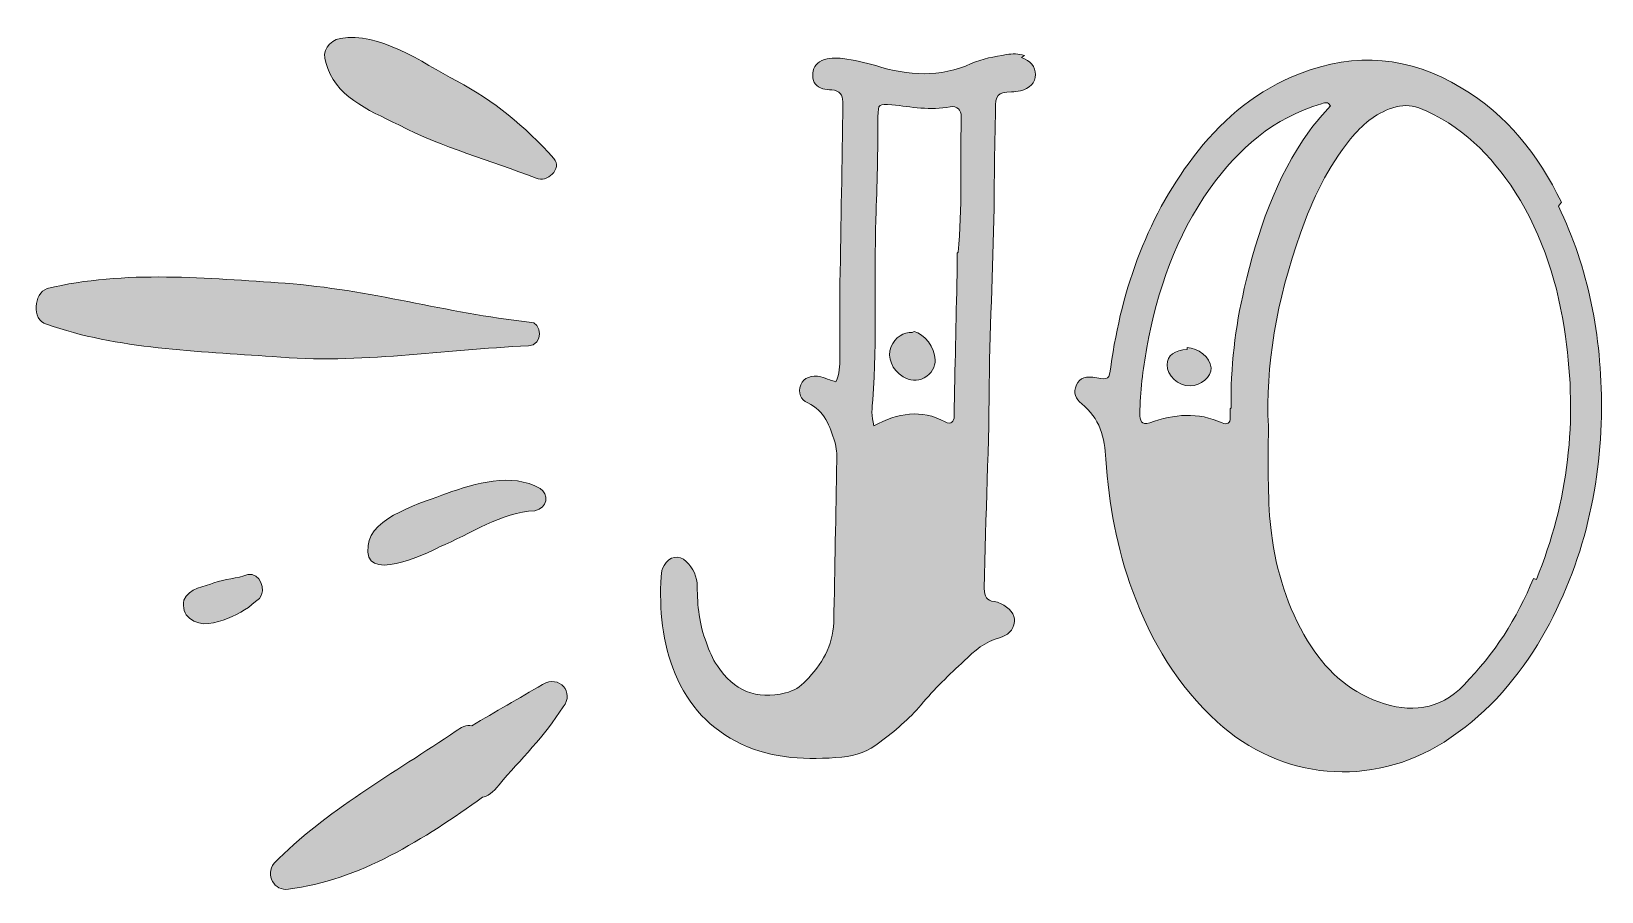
# Model space of a CAD drawing. Header units: inches. Extents: x 149 to 932, y -769 to -311.
# Drawn here: x 151.3 to 381.2, y -769.1 to -643.1 of the extents above; entities that cross this region are included whole.
import ezdxf

# ---------------------------------------------------------------- set-up
doc = ezdxf.new("R2010")
doc.units = ezdxf.units.IN
doc.header["$MEASUREMENT"] = 0
doc.layers.add('Layer 1', color=7, linetype='Continuous')

# ---------------------------------------------------------------- blocks, each defined once
blk = doc.blocks.new('block 4')
at = {"layer": 'Layer 1', "true_color": 0xffffff}
h = blk.add_hatch(color=7, dxfattribs=at)
h.dxf.hatch_style = 2
edge = h.paths.add_edge_path()
edge.add_spline(control_points=[(296.27, -646.96), (297.59, -647.41), (298.33, -648.29), (298.33, -649.46), (298.33, -650.64), (297.45, -651.52), (296.12, -651.81), (295.68, -651.96), (295.24, -651.96), (294.8, -651.96), (292.74, -652.11), (292.45, -652.4), (292.45, -654.61), (292.45, -657.69), (292.3, -660.78), (292.3, -663.86), (292.3, -672.98), (291.86, -682.09), (291.57, -691.2), (291.57, -691.79), (291.57, -692.37), (291.57, -692.96), (291.57, -703.54), (290.98, -714.12), (290.83, -724.71), (290.83, -725.88), (291.13, -726.47), (292.3, -726.61), (292.6, -726.61), (292.89, -726.76), (293.19, -726.91), (294.51, -727.5), (295.39, -728.53), (295.24, -729.55), (295.1, -730.88), (294.21, -731.61), (293.04, -731.91), (290.98, -732.49), (289.36, -733.82), (287.89, -735.28), (285.69, -737.34), (283.49, -739.4), (281.58, -741.75), (279.81, -743.81), (277.75, -745.57), (275.55, -747.19), (273.93, -748.51), (272.02, -749.25), (269.97, -749.39), (264.97, -749.83), (259.97, -749.69), (255.27, -747.48), (250.71, -745.28), (247.48, -741.9), (245.57, -737.2), (243.66, -732.64), (243.22, -727.79), (243.51, -722.94), (243.51, -722.35), (243.66, -721.77), (243.96, -721.32), (244.69, -720), (246.16, -719.71), (247.19, -720.74), (248.22, -721.77), (248.8, -722.94), (248.8, -724.41), (248.8, -727.2), (249.1, -730), (250.13, -732.64), (250.57, -733.82), (251.01, -734.99), (251.74, -736.02), (254.09, -739.69), (257.47, -741.02), (261.74, -739.99), (262.91, -739.69), (263.94, -739.11), (264.68, -738.22), (267.03, -735.87), (268.64, -733.08), (268.79, -729.7), (268.94, -721.77), (269.08, -713.83), (269.23, -705.9), (269.23, -705.01), (269.23, -704.13), (268.94, -703.25), (268.2, -700.9), (267.47, -698.69), (264.97, -697.52), (263.94, -697.08), (263.5, -696.05), (263.94, -694.87), (264.38, -693.84), (265.56, -693.4), (266.88, -693.7), (267.32, -693.84), (267.76, -693.99), (268.2, -694.14), (268.5, -694.28), (268.79, -694.28), (269.08, -694.43), (269.67, -693.26), (269.67, -692.08), (269.67, -690.9), (269.67, -687.82), (269.67, -684.73), (269.67, -681.65), (269.82, -672.83), (269.97, -664.01), (270.11, -655.19), (270.11, -654.61), (270.11, -654.02), (270.11, -653.43), (270.11, -652.4), (269.67, -651.81), (268.5, -651.67), (268.05, -651.67), (267.61, -651.67), (267.17, -651.52), (266.29, -651.22), (265.7, -650.64), (265.7, -649.61), (265.7, -648.58), (266.15, -647.85), (267.03, -647.41), (268.05, -646.96), (269.08, -646.96), (270.11, -647.11), (271.73, -647.26), (273.35, -647.7), (274.96, -648.14), (279.67, -649.61), (284.37, -649.9), (288.92, -647.85), (290.54, -647.11), (292.3, -646.82), (294.07, -646.52), (294.95, -646.38), (295.83, -646.38), (296.71, -646.67), (296.71, -646.67), (296.27, -646.96), (296.27, -646.96)], knot_values=[0, 0, 0, 0, 1, 1, 1, 2, 2, 2, 3, 3, 3, 4, 4, 4, 5, 5, 5, 6, 6, 6, 7, 7, 7, 8, 8, 8, 9, 9, 9, 10, 10, 10, 11, 11, 11, 12, 12, 12, 13, 13, 13, 14, 14, 14, 15, 15, 15, 16, 16, 16, 17, 17, 17, 18, 18, 18, 19, 19, 19, 20, 20, 20, 21, 21, 21, 22, 22, 22, 23, 23, 23, 24, 24, 24, 25, 25, 25, 26, 26, 26, 27, 27, 27, 28, 28, 28, 29, 29, 29, 30, 30, 30, 31, 31, 31, 32, 32, 32, 33, 33, 33, 34, 34, 34, 35, 35, 35, 36, 36, 36, 37, 37, 37, 38, 38, 38, 39, 39, 39, 40, 40, 40, 41, 41, 41, 42, 42, 42, 43, 43, 43, 44, 44, 44, 45, 45, 45, 46, 46, 46, 47, 47, 47, 48, 48, 48, 48], degree=3, periodic=1)
edge = h.paths.add_edge_path()
edge.add_spline(control_points=[(287.01, -675.47), (287.6, -669.01), (287.31, -662.54), (287.45, -656.08), (287.45, -655.93), (287.45, -655.78), (287.45, -655.63), (287.45, -654.61), (286.87, -654.02), (285.84, -654.16), (282.9, -654.75), (280.11, -654.16), (277.31, -653.87), (275.4, -653.72), (275.26, -653.72), (275.26, -655.63), (275.26, -660.63), (275.11, -665.63), (274.96, -670.62), (274.67, -679.44), (275.11, -688.26), (274.52, -697.08), (274.37, -698.25), (274.23, -699.43), (274.67, -700.9), (278.2, -698.99), (281.58, -698.4), (285.1, -700.31), (285.98, -700.75), (286.42, -700.31), (286.42, -699.43), (286.42, -698.99), (286.42, -698.55), (286.42, -698.1), (286.57, -691.2), (286.72, -684.29), (286.87, -677.39), (286.87, -676.8), (286.87, -676.21), (286.87, -675.62), (286.87, -675.62), (287.01, -675.47), (287.01, -675.47)], knot_values=[0, 0, 0, 0, 1, 1, 1, 2, 2, 2, 3, 3, 3, 4, 4, 4, 5, 5, 5, 6, 6, 6, 7, 7, 7, 8, 8, 8, 9, 9, 9, 10, 10, 10, 11, 11, 11, 12, 12, 12, 13, 13, 13, 14, 14, 14, 14], degree=3, periodic=1)
edge = h.paths.add_edge_path()
edge.add_spline(control_points=[(280.55, -687.08), (282.02, -687.38), (283.63, -689.43), (283.63, -691.2), (283.63, -692.23), (283.19, -693.26), (282.02, -693.84), (280.99, -694.43), (279.96, -694.28), (278.93, -693.7), (277.31, -692.67), (276.58, -690.9), (277.17, -689.29), (277.75, -687.97), (279.08, -687.08), (280.25, -687.23), (280.25, -687.23), (280.55, -687.08), (280.55, -687.08)], knot_values=[0, 0, 0, 0, 1, 1, 1, 2, 2, 2, 3, 3, 3, 4, 4, 4, 5, 5, 5, 6, 6, 6, 6], degree=3, periodic=1)
h = blk.add_hatch(color=7, dxfattribs=at)
h.dxf.hatch_style = 2
edge = h.paths.add_edge_path()
edge.add_spline(control_points=[(374.89, -668.72), (379.3, -677.83), (381.21, -687.53), (381.21, -698.4), (381.07, -710.16), (378.42, -722.06), (371.81, -732.94), (368.28, -738.67), (363.87, -743.52), (358.14, -747.19), (347.41, -753.95), (334.33, -752.77), (324.93, -744.25), (319.2, -738.96), (315.23, -732.49), (312.58, -725.15), (310.23, -718.83), (309.06, -712.36), (308.62, -705.75), (308.47, -702.66), (307.73, -699.72), (305.09, -697.66), (304.21, -696.93), (303.77, -696.05), (304.35, -694.87), (304.8, -693.84), (305.68, -693.55), (307.29, -693.84), (309.06, -694.14), (309.06, -694.14), (309.35, -692.23), (310.97, -680.62), (314.79, -669.89), (322.14, -660.63), (326.1, -655.63), (330.95, -651.67), (336.98, -649.32), (345.21, -646.08), (353.14, -646.82), (360.64, -651.37), (367.4, -655.34), (371.95, -661.22), (375.33, -668.13), (375.33, -668.13), (374.89, -668.72), (374.89, -668.72)], knot_values=[0, 0, 0, 0, 1, 1, 1, 2, 2, 2, 3, 3, 3, 4, 4, 4, 5, 5, 5, 6, 6, 6, 7, 7, 7, 8, 8, 8, 9, 9, 9, 10, 10, 10, 11, 11, 11, 12, 12, 12, 13, 13, 13, 14, 14, 14, 15, 15, 15, 15], degree=3, periodic=1)
edge = h.paths.add_edge_path()
edge.add_spline(control_points=[(326.99, -698.25), (326.84, -692.37), (327.57, -686.5), (328.9, -680.76), (330.81, -672.53), (333.45, -664.6), (338.45, -657.69), (339.33, -656.37), (340.51, -655.19), (341.53, -654.02), (341.39, -653.87), (341.24, -653.72), (341.09, -653.58), (340.8, -653.58), (340.51, -653.58), (340.21, -653.72), (333.16, -655.78), (328.01, -660.34), (323.9, -666.07), (318.9, -673.12), (316.11, -681.06), (314.64, -689.43), (314.05, -692.67), (313.61, -695.9), (313.61, -699.13), (313.61, -700.02), (313.76, -700.9), (315.08, -700.46), (318.61, -699.13), (322.14, -698.84), (325.66, -700.46), (326.4, -700.75), (326.84, -700.46), (326.84, -699.72), (326.84, -699.28), (326.84, -698.84), (326.84, -698.4), (326.84, -698.4), (326.99, -698.25), (326.99, -698.25)], knot_values=[0, 0, 0, 0, 1, 1, 1, 2, 2, 2, 3, 3, 3, 4, 4, 4, 5, 5, 5, 6, 6, 6, 7, 7, 7, 8, 8, 8, 9, 9, 9, 10, 10, 10, 11, 11, 11, 12, 12, 12, 13, 13, 13, 13], degree=3, periodic=1)
edge = h.paths.add_edge_path()
edge.add_spline(control_points=[(320.52, -689.43), (322.14, -689.43), (323.9, -690.9), (324.05, -692.37), (324.05, -693.7), (322.58, -695.02), (320.96, -695.02), (319.2, -695.02), (317.58, -693.55), (317.58, -691.93), (317.58, -690.61), (318.76, -689.73), (320.52, -689.73), (320.52, -689.73), (320.52, -689.43), (320.52, -689.43)], knot_values=[0, 0, 0, 0, 1, 1, 1, 2, 2, 2, 3, 3, 3, 4, 4, 4, 5, 5, 5, 5], degree=3, periodic=1)
edge = h.paths.add_edge_path()
edge.add_spline(control_points=[(371.66, -723.38), (376.36, -711.92), (377.69, -700.02), (375.92, -687.82), (374.89, -680.32), (372.69, -673.12), (368.57, -666.66), (365.05, -661.22), (360.64, -656.81), (354.47, -654.31), (353.14, -653.87), (351.97, -653.87), (350.65, -654.31), (348, -655.19), (346.09, -656.81), (344.47, -658.87), (341.09, -662.98), (338.89, -667.69), (337.13, -672.68), (333.6, -682.38), (331.98, -692.52), (332.42, -700.9), (332.42, -707.51), (332.28, -712.07), (332.86, -716.62), (333.6, -722.21), (335.21, -727.5), (338.15, -732.35), (340.65, -736.46), (344.03, -739.69), (348.59, -741.31), (353.14, -742.93), (357.41, -742.63), (361.08, -738.81), (365.49, -734.26), (368.87, -729.11), (371.22, -723.24), (371.22, -723.24), (371.66, -723.38), (371.66, -723.38)], knot_values=[0, 0, 0, 0, 1, 1, 1, 2, 2, 2, 3, 3, 3, 4, 4, 4, 5, 5, 5, 6, 6, 6, 7, 7, 7, 8, 8, 8, 9, 9, 9, 10, 10, 10, 11, 11, 11, 12, 12, 12, 13, 13, 13, 13], degree=3, periodic=1)
at = {"layer": 'Layer 1', "lineweight": 0}
for points, knots in [([(296.27, -646.96), (297.59, -647.41), (298.33, -648.29), (298.33, -649.46), (298.33, -650.64), (297.45, -651.52), (296.12, -651.81), (295.68, -651.96), (295.24, -651.96), (294.8, -651.96), (292.74, -652.11), (292.45, -652.4), (292.45, -654.61), (292.45, -657.69), (292.3, -660.78), (292.3, -663.86), (292.3, -672.98), (291.86, -682.09), (291.57, -691.2), (291.57, -691.79), (291.57, -692.37), (291.57, -692.96), (291.57, -703.54), (290.98, -714.12), (290.83, -724.71), (290.83, -725.88), (291.13, -726.47), (292.3, -726.61), (292.6, -726.61), (292.89, -726.76), (293.19, -726.91), (294.51, -727.5), (295.39, -728.53), (295.24, -729.55), (295.1, -730.88), (294.21, -731.61), (293.04, -731.91), (290.98, -732.49), (289.36, -733.82), (287.89, -735.28), (285.69, -737.34), (283.49, -739.4), (281.58, -741.75), (279.81, -743.81), (277.75, -745.57), (275.55, -747.19), (273.93, -748.51), (272.02, -749.25), (269.97, -749.39), (264.97, -749.83), (259.97, -749.69), (255.27, -747.48), (250.71, -745.28), (247.48, -741.9), (245.57, -737.2), (243.66, -732.64), (243.22, -727.79), (243.51, -722.94), (243.51, -722.35), (243.66, -721.77), (243.96, -721.32), (244.69, -720), (246.16, -719.71), (247.19, -720.74), (248.22, -721.77), (248.8, -722.94), (248.8, -724.41), (248.8, -727.2), (249.1, -730), (250.13, -732.64), (250.57, -733.82), (251.01, -734.99), (251.74, -736.02), (254.09, -739.69), (257.47, -741.02), (261.74, -739.99), (262.91, -739.69), (263.94, -739.11), (264.68, -738.22), (267.03, -735.87), (268.64, -733.08), (268.79, -729.7), (268.94, -721.77), (269.08, -713.83), (269.23, -705.9), (269.23, -705.01), (269.23, -704.13), (268.94, -703.25), (268.2, -700.9), (267.47, -698.69), (264.97, -697.52), (263.94, -697.08), (263.5, -696.05), (263.94, -694.87), (264.38, -693.84), (265.56, -693.4), (266.88, -693.7), (267.32, -693.84), (267.76, -693.99), (268.2, -694.14), (268.5, -694.28), (268.79, -694.28), (269.08, -694.43), (269.67, -693.26), (269.67, -692.08), (269.67, -690.9), (269.67, -687.82), (269.67, -684.73), (269.67, -681.65), (269.82, -672.83), (269.97, -664.01), (270.11, -655.19), (270.11, -654.61), (270.11, -654.02), (270.11, -653.43), (270.11, -652.4), (269.67, -651.81), (268.5, -651.67), (268.05, -651.67), (267.61, -651.67), (267.17, -651.52), (266.29, -651.22), (265.7, -650.64), (265.7, -649.61), (265.7, -648.58), (266.15, -647.85), (267.03, -647.41), (268.05, -646.96), (269.08, -646.96), (270.11, -647.11), (271.73, -647.26), (273.35, -647.7), (274.96, -648.14), (279.67, -649.61), (284.37, -649.9), (288.92, -647.85), (290.54, -647.11), (292.3, -646.82), (294.07, -646.52), (294.95, -646.38), (295.83, -646.38), (296.71, -646.67), (296.71, -646.67), (296.27, -646.96), (296.27, -646.96)], [0, 0, 0, 0, 1, 1, 1, 2, 2, 2, 3, 3, 3, 4, 4, 4, 5, 5, 5, 6, 6, 6, 7, 7, 7, 8, 8, 8, 9, 9, 9, 10, 10, 10, 11, 11, 11, 12, 12, 12, 13, 13, 13, 14, 14, 14, 15, 15, 15, 16, 16, 16, 17, 17, 17, 18, 18, 18, 19, 19, 19, 20, 20, 20, 21, 21, 21, 22, 22, 22, 23, 23, 23, 24, 24, 24, 25, 25, 25, 26, 26, 26, 27, 27, 27, 28, 28, 28, 29, 29, 29, 30, 30, 30, 31, 31, 31, 32, 32, 32, 33, 33, 33, 34, 34, 34, 35, 35, 35, 36, 36, 36, 37, 37, 37, 38, 38, 38, 39, 39, 39, 40, 40, 40, 41, 41, 41, 42, 42, 42, 43, 43, 43, 44, 44, 44, 45, 45, 45, 46, 46, 46, 47, 47, 47, 48, 48, 48, 48]), ([(374.89, -668.72), (379.3, -677.83), (381.21, -687.53), (381.21, -698.4), (381.07, -710.16), (378.42, -722.06), (371.81, -732.94), (368.28, -738.67), (363.87, -743.52), (358.14, -747.19), (347.41, -753.95), (334.33, -752.77), (324.93, -744.25), (319.2, -738.96), (315.23, -732.49), (312.58, -725.15), (310.23, -718.83), (309.06, -712.36), (308.62, -705.75), (308.47, -702.66), (307.73, -699.72), (305.09, -697.66), (304.21, -696.93), (303.77, -696.05), (304.35, -694.87), (304.8, -693.84), (305.68, -693.55), (307.29, -693.84), (309.06, -694.14), (309.06, -694.14), (309.35, -692.23), (310.97, -680.62), (314.79, -669.89), (322.14, -660.63), (326.1, -655.63), (330.95, -651.67), (336.98, -649.32), (345.21, -646.08), (353.14, -646.82), (360.64, -651.37), (367.4, -655.34), (371.95, -661.22), (375.33, -668.13), (375.33, -668.13), (374.89, -668.72), (374.89, -668.72)], [0, 0, 0, 0, 1, 1, 1, 2, 2, 2, 3, 3, 3, 4, 4, 4, 5, 5, 5, 6, 6, 6, 7, 7, 7, 8, 8, 8, 9, 9, 9, 10, 10, 10, 11, 11, 11, 12, 12, 12, 13, 13, 13, 14, 14, 14, 15, 15, 15, 15]), ([(287.01, -675.47), (287.6, -669.01), (287.31, -662.54), (287.45, -656.08), (287.45, -655.93), (287.45, -655.78), (287.45, -655.63), (287.45, -654.61), (286.87, -654.02), (285.84, -654.16), (282.9, -654.75), (280.11, -654.16), (277.31, -653.87), (275.4, -653.72), (275.26, -653.72), (275.26, -655.63), (275.26, -660.63), (275.11, -665.63), (274.96, -670.62), (274.67, -679.44), (275.11, -688.26), (274.52, -697.08), (274.37, -698.25), (274.23, -699.43), (274.67, -700.9), (278.2, -698.99), (281.58, -698.4), (285.1, -700.31), (285.98, -700.75), (286.42, -700.31), (286.42, -699.43), (286.42, -698.99), (286.42, -698.55), (286.42, -698.1), (286.57, -691.2), (286.72, -684.29), (286.87, -677.39), (286.87, -676.8), (286.87, -676.21), (286.87, -675.62), (286.87, -675.62), (287.01, -675.47), (287.01, -675.47)], [0, 0, 0, 0, 1, 1, 1, 2, 2, 2, 3, 3, 3, 4, 4, 4, 5, 5, 5, 6, 6, 6, 7, 7, 7, 8, 8, 8, 9, 9, 9, 10, 10, 10, 11, 11, 11, 12, 12, 12, 13, 13, 13, 14, 14, 14, 14]), ([(326.99, -698.25), (326.84, -692.37), (327.57, -686.5), (328.9, -680.76), (330.81, -672.53), (333.45, -664.6), (338.45, -657.69), (339.33, -656.37), (340.51, -655.19), (341.53, -654.02), (341.39, -653.87), (341.24, -653.72), (341.09, -653.58), (340.8, -653.58), (340.51, -653.58), (340.21, -653.72), (333.16, -655.78), (328.01, -660.34), (323.9, -666.07), (318.9, -673.12), (316.11, -681.06), (314.64, -689.43), (314.05, -692.67), (313.61, -695.9), (313.61, -699.13), (313.61, -700.02), (313.76, -700.9), (315.08, -700.46), (318.61, -699.13), (322.14, -698.84), (325.66, -700.46), (326.4, -700.75), (326.84, -700.46), (326.84, -699.72), (326.84, -699.28), (326.84, -698.84), (326.84, -698.4), (326.84, -698.4), (326.99, -698.25), (326.99, -698.25)], [0, 0, 0, 0, 1, 1, 1, 2, 2, 2, 3, 3, 3, 4, 4, 4, 5, 5, 5, 6, 6, 6, 7, 7, 7, 8, 8, 8, 9, 9, 9, 10, 10, 10, 11, 11, 11, 12, 12, 12, 13, 13, 13, 13]), ([(371.66, -723.38), (376.36, -711.92), (377.69, -700.02), (375.92, -687.82), (374.89, -680.32), (372.69, -673.12), (368.57, -666.66), (365.05, -661.22), (360.64, -656.81), (354.47, -654.31), (353.14, -653.87), (351.97, -653.87), (350.65, -654.31), (348, -655.19), (346.09, -656.81), (344.47, -658.87), (341.09, -662.98), (338.89, -667.69), (337.13, -672.68), (333.6, -682.38), (331.98, -692.52), (332.42, -700.9), (332.42, -707.51), (332.28, -712.07), (332.86, -716.62), (333.6, -722.21), (335.21, -727.5), (338.15, -732.35), (340.65, -736.46), (344.03, -739.69), (348.59, -741.31), (353.14, -742.93), (357.41, -742.63), (361.08, -738.81), (365.49, -734.26), (368.87, -729.11), (371.22, -723.24), (371.22, -723.24), (371.66, -723.38), (371.66, -723.38)], [0, 0, 0, 0, 1, 1, 1, 2, 2, 2, 3, 3, 3, 4, 4, 4, 5, 5, 5, 6, 6, 6, 7, 7, 7, 8, 8, 8, 9, 9, 9, 10, 10, 10, 11, 11, 11, 12, 12, 12, 13, 13, 13, 13]), ([(280.55, -687.08), (282.02, -687.38), (283.63, -689.43), (283.63, -691.2), (283.63, -692.23), (283.19, -693.26), (282.02, -693.84), (280.99, -694.43), (279.96, -694.28), (278.93, -693.7), (277.31, -692.67), (276.58, -690.9), (277.17, -689.29), (277.75, -687.97), (279.08, -687.08), (280.25, -687.23), (280.25, -687.23), (280.55, -687.08), (280.55, -687.08)], [0, 0, 0, 0, 1, 1, 1, 2, 2, 2, 3, 3, 3, 4, 4, 4, 5, 5, 5, 6, 6, 6, 6]), ([(320.52, -689.43), (322.14, -689.43), (323.9, -690.9), (324.05, -692.37), (324.05, -693.7), (322.58, -695.02), (320.96, -695.02), (319.2, -695.02), (317.58, -693.55), (317.58, -691.93), (317.58, -690.61), (318.76, -689.73), (320.52, -689.73), (320.52, -689.73), (320.52, -689.43), (320.52, -689.43)], [0, 0, 0, 0, 1, 1, 1, 2, 2, 2, 3, 3, 3, 4, 4, 4, 5, 5, 5, 5])]:
    blk.add_open_spline(points, degree=3, knots=knots, dxfattribs=at)
blk = doc.blocks.new('block 8')
at = {"layer": 'Layer 1', "true_color": 0xffffff}
h = blk.add_hatch(color=7, dxfattribs=at)
h.dxf.hatch_style = 2
edge = h.paths.add_edge_path()
edge.add_spline(control_points=[(205.08, -656.82), (211.58, -660.16), (218.5, -662.02), (225.22, -664.62), (226.74, -665.38), (229.12, -663.22), (227.81, -661.72), (223.48, -656.96), (219, -653.26), (213.64, -650.42), (208.27, -647.58), (202.26, -643.13), (196.55, -644.16), (194.87, -644.46), (193.77, -646.05), (194.41, -647.66), (195.65, -652.64), (200.51, -654.54), (205.08, -656.82)], knot_values=[0, 0, 0, 0, 1, 1, 1, 2, 2, 2, 3, 3, 3, 4, 4, 4, 5, 5, 5, 6, 6, 6, 6], degree=3, periodic=1)
h = blk.add_hatch(color=7, dxfattribs=at)
h.dxf.hatch_style = 2
edge = h.paths.add_edge_path()
edge.add_spline(control_points=[(224.17, -685.68), (212.15, -684.39), (200.77, -680.9), (188.48, -680.01), (177.25, -679.27), (164.89, -678.04), (153.6, -680.78), (151.64, -681.48), (151.3, -685.36), (153.5, -686), (163.88, -689.67), (175.71, -689.95), (186.61, -690.75), (199.63, -691.86), (211.39, -689.73), (224.11, -689.16), (226.18, -689.13), (226.25, -685.66), (224.17, -685.68)], knot_values=[0, 0, 0, 0, 1, 1, 1, 2, 2, 2, 3, 3, 3, 4, 4, 4, 5, 5, 5, 6, 6, 6, 6], degree=3, periodic=1)
h = blk.add_hatch(color=7, dxfattribs=at)
h.dxf.hatch_style = 2
edge = h.paths.add_edge_path()
edge.add_spline(control_points=[(200.62, -718.42), (199.58, -724.15), (209.16, -719.65), (211.05, -718.61), (215.57, -716.75), (220.18, -713.49), (225, -713.31), (227.02, -712.94), (226.99, -710.87), (225.8, -710.04), (221.56, -707.69), (216.31, -709.33), (212.06, -710.79), (208.82, -712.07), (200.9, -714.2), (200.62, -718.42)], knot_values=[0, 0, 0, 0, 1, 1, 1, 2, 2, 2, 3, 3, 3, 4, 4, 4, 5, 5, 5, 5], degree=3, periodic=1)
h = blk.add_hatch(color=7, dxfattribs=at)
h.dxf.hatch_style = 2
edge = h.paths.add_edge_path()
edge.add_spline(control_points=[(183.01, -722.65), (181.39, -723.29), (179.65, -723.25), (178.03, -723.89), (176.75, -724.47), (174.34, -724.56), (173.64, -726.43), (173.48, -727.49), (173.66, -728.5), (174.46, -729.05), (176.11, -730.48), (178.4, -729.72), (180.01, -729.08), (181.97, -728.38), (183.19, -727.46), (184.69, -726.15), (185.84, -724.9), (184.69, -722.34), (183.01, -722.65)], knot_values=[0, 0, 0, 0, 1, 1, 1, 2, 2, 2, 3, 3, 3, 4, 4, 4, 5, 5, 5, 6, 6, 6, 6], degree=3, periodic=1)
h = blk.add_hatch(color=7, dxfattribs=at)
h.dxf.hatch_style = 2
edge = h.paths.add_edge_path()
edge.add_spline(control_points=[(226.14, -738.76), (222.69, -740.77), (219.24, -742.78), (215.79, -744.79), (215.06, -744.58), (214.11, -745.09), (213.5, -745.55), (204.56, -751.68), (194.15, -757.38), (186.86, -764.94), (185.42, -766.59), (186.91, -769.09), (188.93, -768.72), (199.11, -767.57), (209.07, -761.26), (217.34, -755.26), (218.01, -755.14), (218.96, -754.62), (219.78, -753.43), (222.93, -749.74), (226.47, -746.32), (229.16, -742.02), (230.87, -739.98), (228.65, -737.26), (226.14, -738.76)], knot_values=[0, 0, 0, 0, 1, 1, 1, 2, 2, 2, 3, 3, 3, 4, 4, 4, 5, 5, 5, 6, 6, 6, 7, 7, 7, 8, 8, 8, 8], degree=3, periodic=1)
at = {"layer": 'Layer 1', "lineweight": 0}
for points, knots in [([(205.08, -656.82), (211.58, -660.16), (218.5, -662.02), (225.22, -664.62), (226.74, -665.38), (229.12, -663.22), (227.81, -661.72), (223.48, -656.96), (219, -653.26), (213.64, -650.42), (208.27, -647.58), (202.26, -643.13), (196.55, -644.16), (194.87, -644.46), (193.77, -646.05), (194.41, -647.66), (195.65, -652.64), (200.51, -654.54), (205.08, -656.82)], [0, 0, 0, 0, 1, 1, 1, 2, 2, 2, 3, 3, 3, 4, 4, 4, 5, 5, 5, 6, 6, 6, 6]), ([(224.17, -685.68), (212.15, -684.39), (200.77, -680.9), (188.48, -680.01), (177.25, -679.27), (164.89, -678.04), (153.6, -680.78), (151.64, -681.48), (151.3, -685.36), (153.5, -686), (163.88, -689.67), (175.71, -689.95), (186.61, -690.75), (199.63, -691.86), (211.39, -689.73), (224.11, -689.16), (226.18, -689.13), (226.25, -685.66), (224.17, -685.68)], [0, 0, 0, 0, 1, 1, 1, 2, 2, 2, 3, 3, 3, 4, 4, 4, 5, 5, 5, 6, 6, 6, 6]), ([(200.62, -718.42), (199.58, -724.15), (209.16, -719.65), (211.05, -718.61), (215.57, -716.75), (220.18, -713.49), (225, -713.31), (227.02, -712.94), (226.99, -710.87), (225.8, -710.04), (221.56, -707.69), (216.31, -709.33), (212.06, -710.79), (208.82, -712.07), (200.9, -714.2), (200.62, -718.42)], [0, 0, 0, 0, 1, 1, 1, 2, 2, 2, 3, 3, 3, 4, 4, 4, 5, 5, 5, 5]), ([(183.01, -722.65), (181.39, -723.29), (179.65, -723.25), (178.03, -723.89), (176.75, -724.47), (174.34, -724.56), (173.64, -726.43), (173.48, -727.49), (173.66, -728.5), (174.46, -729.05), (176.11, -730.48), (178.4, -729.72), (180.01, -729.08), (181.97, -728.38), (183.19, -727.46), (184.69, -726.15), (185.84, -724.9), (184.69, -722.34), (183.01, -722.65)], [0, 0, 0, 0, 1, 1, 1, 2, 2, 2, 3, 3, 3, 4, 4, 4, 5, 5, 5, 6, 6, 6, 6]), ([(226.14, -738.76), (222.69, -740.77), (219.24, -742.78), (215.79, -744.79), (215.06, -744.58), (214.11, -745.09), (213.5, -745.55), (204.56, -751.68), (194.15, -757.38), (186.86, -764.94), (185.42, -766.59), (186.91, -769.09), (188.93, -768.72), (199.11, -767.57), (209.07, -761.26), (217.34, -755.26), (218.01, -755.14), (218.96, -754.62), (219.78, -753.43), (222.93, -749.74), (226.47, -746.32), (229.16, -742.02), (230.87, -739.98), (228.65, -737.26), (226.14, -738.76)], [0, 0, 0, 0, 1, 1, 1, 2, 2, 2, 3, 3, 3, 4, 4, 4, 5, 5, 5, 6, 6, 6, 7, 7, 7, 8, 8, 8, 8])]:
    blk.add_open_spline(points, degree=3, knots=knots, dxfattribs=at)
blk = doc.blocks.new('block 6')
at = {"layer": 'Layer 1'}
blk.add_blockref('block 8', (0, 0), dxfattribs=at)
blk = doc.blocks.new('block 2')
at = {"layer": 'Layer 1'}
for name in ['block 6', 'block 4']:
    blk.add_blockref(name, (0, 0), dxfattribs=at)

msp = doc.modelspace()

# ---------------------------------------------------------------- block references
at = {"layer": 'Layer 1'}
msp.add_blockref('block 2', (0, 0), dxfattribs=at)

doc.saveas('drawing.dxf')
